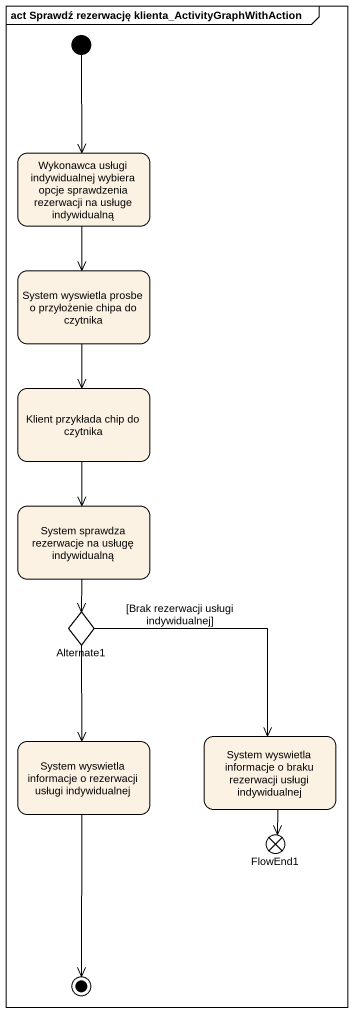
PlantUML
@startuml
mainframe act Sprawdź rezerwację klienta_ActivityGraphWithAction
hide empty description
state "Wykonawca usługi indywidualnej wybiera opcje sprawdzenia rezerwacji na usługe indywidualną" as Wykonawca_usługi
state "System wyswietla prosbe o przyłożenie chipa do czytnika" as System_wyswietla_prosbe_o
state "Klient przykłada chip do czytnika" as Klient_przykłada_chip_do
state "System sprawdza rezerwacje na usługę indywidualną" as System_sprawdza_rezerwacje
state Alternate1 <<choice>>
state "System wyswietla informacje o rezerwacji usługi indywidualnej" as System_wyswietla_informacje
state "System wyswietla informacje o braku rezerwacji usługi indywidualnej" as System_wyswietla_informacje_2
state FlowEnd1 <<end>>
[*] --> Wykonawca_usługi
Wykonawca_usługi --> System_wyswietla_prosbe_o
System_wyswietla_prosbe_o --> Klient_przykłada_chip_do
Klient_przykłada_chip_do --> System_sprawdza_rezerwacje
System_sprawdza_rezerwacje --> Alternate1
Alternate1 --> System_wyswietla_informacje
Alternate1 --> System_wyswietla_informacje_2 : [Brak rezerwacji usługi indywidualnej]
System_wyswietla_informacje_2 --> FlowEnd1
System_wyswietla_informacje --> [*]
@enduml
